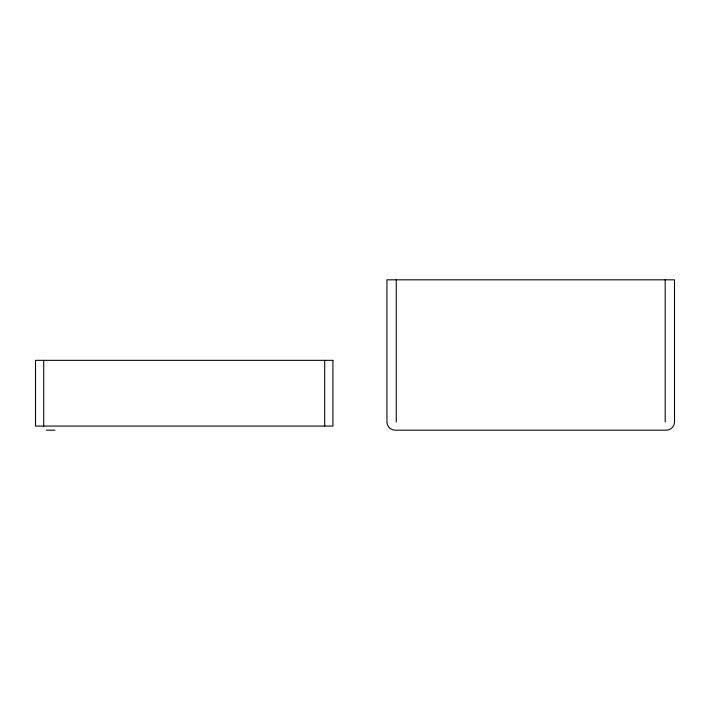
<?xml version="1.0" encoding="UTF-8"?>
<svg xmlns="http://www.w3.org/2000/svg" width="710" height="710" viewBox="0 0 710 710"><rect width="100%" height="100%" fill="white"/><g stroke="black" fill="none" stroke-linecap="round" stroke-linejoin="round"><path stroke-width="1.06" d="M674.482 422.548C674.269 426.719 670.462 430.269 666.282 430.18L395.159 430.18C390.979 430.269 387.172 426.719 386.968 422.548M46.274 430.18L54.998 430.18M674.5 421.962L674.5 279.82L386.941 279.82L386.941 421.962M665.19 279.82L665.19 421.962M396.251 279.82L396.251 421.962M324.701 360.343L324.701 426.071M43.718 360.343L43.718 426.071M332.919 360.343L35.5 360.343L35.5 426.071L332.919 426.071L332.919 360.343"/></g></svg>
